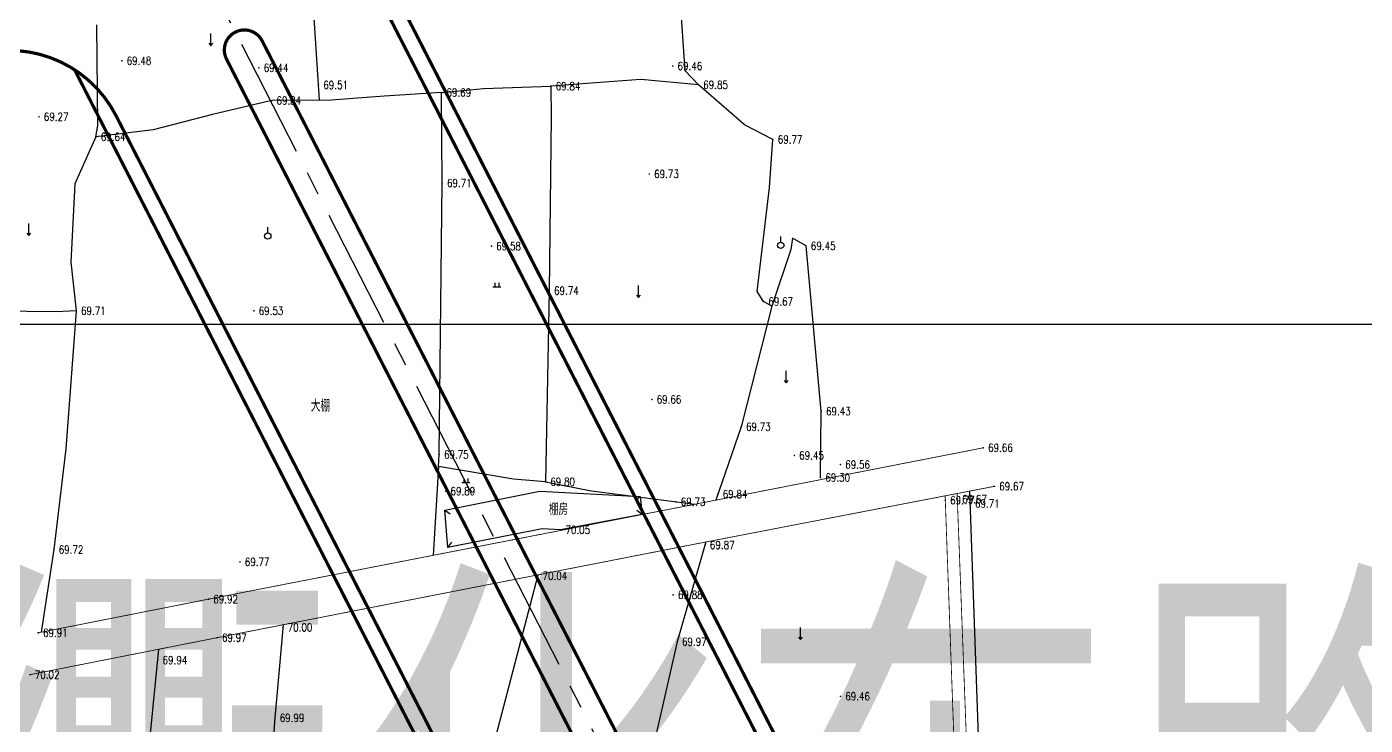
# Model space of a CAD drawing. Extents: x 10519 to 17598, y -625 to 2857.
# Drawn here: x 13277.5 to 13444.7, y 1772.1 to 1859.3 of the extents above; entities that cross this region are included whole.
import ezdxf
from ezdxf.enums import TextEntityAlignment as Align

# ---------------------------------------------------------------- set-up
doc = ezdxf.new("R2010")
doc.units = 0
doc.header["$MEASUREMENT"] = 0
doc.linetypes.add('CENTER', pattern=[2, 1.25, -0.25, 0.25, -0.25])
doc.linetypes.add('CENTERX2', pattern=[4, 2.5, -0.5, 0.5, -0.5])
doc.layers.get('0').update_dxf_attribs({"linetype": 'CONTINUOUS'})
for name, color, linetype in [('0-现状单位', 7, 'CONTINUOUS'), ('00000衢化东路中线', 1, 'CENTER'), ('00000道路边线', 2, 'CONTINUOUS'), ('0000原地形', 252, 'CONTINUOUS'), ('GCD', 224, 'CONTINUOUS'), ('TYBZ', 7, 'CONTINUOUS')]:
    doc.layers.add(name, color=color, linetype=linetype)
doc.styles.add('HZ', font='txt8.shx', dxfattribs={"width": 0.8, "bigfont": 'hz.shx'})
doc.styles.get("Standard").update_dxf_attribs({"font": 'txt8.shx', "width": 0.8, "bigfont": 'hz.shx'})
doc.linetypes.add('10421', pattern='A,2,[150,AAA.SHX,S=1,R=0,X=0,Y=1],1e-11', length=2)

# ---------------------------------------------------------------- blocks, each defined once
blk = doc.blocks.new('GC200')
at = {"linetype": 'Continuous', "const_width": 0.2, "flags": 128}
blk.add_lwpolyline([(-0.1, 0, 1), (0.1, 0, 1)], format="xyb", close=True, dxfattribs=at)

msp = doc.modelspace()

# ---------------------------------------------------------------- linework, layer by layer
at = {"layer": '00000衢化东路中线', "color": 6, "linetype": 'CENTERX2', "ltscale": 6}
msp.add_line((13293.33, 1878.52), (13403.37, 1663.69), dxfattribs=at)
at = {"layer": '00000道路边线', "const_width": 0.4}
for points in [[(13154.59, 2358.11), (13269.29, 2372.28), (13149.25, 2357.45, 0.40253), (13131.77, 2335.95, 0.089321), (13175.86, 2170.88), (13298.54, 1909.76, 0.45748), (13320.39, 1903.63), (13327.02, 1893.62), (13322.37, 1890.55, 0.381993), (13317.3, 1871.2), (13408.08, 1693.99, 0.447185), (13429.7, 1688.32)], [(13428.6, 1689.98), (13428.6, 1689.98, -0.447185), (13409.86, 1694.9), (13315.67, 1878.77)], [(13076.95, 1728.12, 0.414214), (13074.41, 1715.65), (13186.93, 1545.64, 0.414214), (13207.72, 1541.4), (13374.32, 1651.66, 0.381993), (13379.4, 1671.01), (13288.62, 1848.22, 0.447185), (13266.99, 1853.89), (13076.95, 1728.12)], [(13283.43, 1853.97), (13377.62, 1670.1, -0.381993), (13373.22, 1653.33), (13207.45, 1543.62, -0.414214), (13190.82, 1547.01), (13185.3, 1555.35), (13175.55, 1570.09)]]:
    msp.add_lwpolyline(points, format="xyb", dxfattribs=at)
at = {"layer": '00000道路边线'}
msp.add_lwpolyline([(13432.77, 1692.74, 0.4, 0.4, 0), (13428.6, 1689.98, 0.4, 0.4, -0.447185), (13409.86, 1694.9, 0.4, 0.4, 0), (13319.08, 1872.11, 0.4, 0.4, -0.381993), (13323.48, 1888.88, 0.4, 0.4, 0), (13329.79, 1893.05, 0.4, 0.4, 0), (13320.87, 1906.53, 0.4, 0.4, -0.50504), (13300.35, 1910.61, 0.4, 0.4, 0), (13177.67, 2171.73, 0.4, 0.4, -0.089321), (13133.76, 2336.11, 0.4, 0.4, -0.40253), (13149.49, 2355.46, 0.4, 0.4, 0), (13154.84, 2356.12, 0, 0, 0)], format="xyseb", dxfattribs=at)
at = {"layer": '00000道路边线', "const_width": 0.4}
msp.add_lwpolyline([(13302.42, 1855.29, -1), (13306.87, 1857.57), (13394.28, 1686.92, -1), (13389.83, 1684.64)], format="xyb", close=True, dxfattribs=at)
at = {"layer": '0000原地形', "linetype": 'Continuous'}
for p, q in [((13359.73, 1853.83, 69.3), (13358.29, 1874.45, 69.3)), ((13314.02, 1850.16, 69.51), (13313.01, 1866.36, 69.51)), ((13286.36, 1846.99, 69.3), (13286.22, 1859.56, 69.3)), ((13361.38, 1852.08, 69.3), (13359.73, 1853.83, 69.3)), ((13329.29, 1851.11, 69.3), (13334.51, 1851.61, 69.3)), ((13334.51, 1851.61, 69.3), (13342.94, 1851.91, 69.3)), ((13354.19, 1852.74, 69.3), (13342.94, 1851.91, 69.3)), ((13342.94, 1851.91, 69.3), (13342.96, 1848.1, 69.3)), ((13361.38, 1852.08, 69.3), (13354.19, 1852.74, 69.3)), ((13367.14, 1847.07, 69.3), (13361.38, 1852.08, 69.3)), ((13308.06, 1850.11, 69.3), (13300.68, 1848.37, 69.3)), ((13315.5, 1850.17, 69.3), (13308.06, 1850.11, 69.3)), ((13322.12, 1850.65, 69.3), (13315.5, 1850.17, 69.3)), ((13329.29, 1851.11, 69.3), (13322.12, 1850.65, 69.3)), ((13329.36, 1839.82, 69.3), (13329.29, 1851.11, 69.3)), ((13300.68, 1848.37, 69.3), (13293.25, 1846.48, 69.3)), ((13342.96, 1848.1, 69.3), (13342.74, 1826.38, 69.3)), ((13286.1, 1845.57, 69.3), (13286.36, 1846.99, 69.3)), ((13293.25, 1846.48, 69.3), (13286.1, 1845.57, 69.3)), ((13370.69, 1845.27, 69.3), (13367.14, 1847.07, 69.3)), ((13286.1, 1845.57, 69.3), (13283.47, 1839.72, 69.3)), ((13370.27, 1839.28, 69.3), (13370.69, 1845.27, 69.3)), ((13283.47, 1839.72, 69.3), (13282.98, 1829.92, 69.3)), ((13328.99, 1805.92, 69.3), (13329.36, 1839.82, 69.3)), ((13368.72, 1826.26, 69.3), (13370.27, 1839.28, 69.3)), ((13373.15, 1832.94, 69.3), (13372.93, 1831.54, 69.3)), ((13374.82, 1831.97, 69.3), (13373.15, 1832.94, 69.3)), ((13372.93, 1831.54, 69.3), (13370.54, 1824.46, 69.3)), ((13376.72, 1811.32, 69.3), (13374.82, 1831.97, 69.3)), ((13282.98, 1829.92, 69.3), (13283.64, 1823.87, 69.3)), ((13342.74, 1826.38, 69.3), (13342.27, 1802.52, 69.3)), ((13369.52, 1825.03, 69.3), (13368.72, 1826.26, 69.3)), ((13370.54, 1824.46, 69.3), (13366.72, 1809.39, 69.3)), ((13370.54, 1824.46, 69.3), (13369.52, 1825.03, 69.3)), ((13281.14, 1823.72, 69.3), (13270.02, 1823.89, 69.3)), ((13283.64, 1823.87, 69.3), (13281.14, 1823.72, 69.3)), ((13283.64, 1823.87, 69.3), (13282.36, 1806.62, 69.3)), ((13376.64, 1803.04, 69.3), (13376.72, 1811.32, 69.3)), ((13366.72, 1809.39, 69.3), (13363.54, 1800.22, 69.3)), ((13282.36, 1806.62, 69.3), (13280.85, 1794.05, 69.3)), ((13328.9, 1804.43, 69.3), (13328.22, 1793.33, 69.3)), ((13328.9, 1804.43, 69.3), (13328.99, 1805.92, 69.3)), ((13338.26, 1802.85, 69.3), (13328.9, 1804.43, 69.3)), ((13342.27, 1802.52, 69.3), (13338.26, 1802.85, 69.3)), ((13342.27, 1802.52, 69.3), (13348.01, 1801.37, 69.3)), ((13348.01, 1801.37, 69.3), (13360.94, 1799.71, 69.3)), ((13397.64, 1734.83), (13395.28, 1801.36)), ((13354.1, 1800.67), (13353.55, 1800.09)), ((13329.7, 1798.98), (13330.34, 1798.5)), ((13354.34, 1798.44), (13353.7, 1798.92)), ((13330.06, 1794.32), (13330.55, 1794.96)), ((13280.85, 1794.05, 69.3), (13279.27, 1783.74, 69.3)), ((13335.61, 1768.91), (13341.34, 1790.9)), ((13309.49, 1784.67, 70), (13308.46, 1773.03, 70)), ((13292.83, 1770.27), (13293.96, 1781.61)), ((13308.46, 1773.03, 70), (13306.07, 1742.5, 70))]:
    msp.add_line(p, q, dxfattribs=at)
at = {"layer": '0000原地形'}
for p, q in [((13300.44, 1856.97), (13300.44, 1858.47)), ((13300.19, 1857.27), (13300.44, 1856.97)), ((13300.44, 1856.97), (13300.69, 1857.27)), ((13277.72, 1833.27), (13277.72, 1834.77)), ((13277.47, 1833.57), (13277.72, 1833.27)), ((13277.72, 1833.27), (13277.97, 1833.57)), ((13307.57, 1833.61), (13307.57, 1834.31)), ((13371.66, 1832.44), (13371.66, 1833.14)), ((13335.68, 1826.85), (13336.68, 1826.85)), ((13335.93, 1827.35), (13335.93, 1826.85)), ((13336.43, 1827.35), (13336.43, 1826.85)), ((13353.9, 1825.53), (13353.9, 1827.03)), ((13353.65, 1825.83), (13353.9, 1825.53)), ((13353.9, 1825.53), (13354.15, 1825.83)), ((13372.32, 1814.87), (13372.32, 1816.37)), ((13372.07, 1815.17), (13372.32, 1814.87)), ((13372.32, 1814.87), (13372.57, 1815.17)), ((13332.06, 1802.94), (13332.06, 1802.44)), ((13332.56, 1802.94), (13332.56, 1802.44)), ((13331.81, 1802.44), (13332.81, 1802.44)), ((13374.11, 1782.81), (13374.11, 1784.31)), ((13373.86, 1783.11), (13374.11, 1782.81)), ((13374.11, 1782.81), (13374.36, 1783.11))]:
    msp.add_line(p, q, dxfattribs=at)
at = {"layer": '0000原地形', "linetype": '10421'}
for p, q in [((13362.32, 1795.01, 69.87), (13358.72, 1782.55, 69.87)), ((13358.72, 1782.55, 69.87), (13355.9, 1770.12, 69.87))]:
    msp.add_line(p, q, dxfattribs=at)
at = {"layer": '0000原地形', "linetype": 'Continuous', "const_width": 0.1, "elevation": 69.91, "flags": 128}
msp.add_lwpolyline([(13278.89, 1783.66), (13300.16, 1787.86), (13363.9, 1800.29), (13396.97, 1806.76)], dxfattribs=at)
at = {"layer": '0000原地形', "linetype": 'Continuous', "const_width": 0.1, "flags": 128}
for points in [[(13398.36, 1801.95), (13361.23, 1794.79), (13301.25, 1783.05), (13277.86, 1778.43)], [(13393.7, 1801.06), (13396.19, 1735.01), (13398.33, 1673.22)], [(13396.95, 1673.22), (13394.58, 1734.82), (13392.2, 1800.77)]]:
    msp.add_lwpolyline(points, dxfattribs=at)
at = {"layer": '0000原地形', "linetype": 'Continuous', "flags": 128}
msp.add_lwpolyline([(13330.06, 1794.32), (13329.7, 1798.98), (13341.58, 1801.33), (13354.1, 1800.67), (13354.34, 1798.44), (13344.16, 1796.51), (13341.84, 1796.64)], close=True, dxfattribs=at)
at = {"layer": '0000原地形'}
for centre in [(13307.57, 1833.21), (13371.66, 1832.04)]:
    msp.add_ellipse(centre, major_axis=(-0.283, 0.283), ratio=1, start_param=3.926991, end_param=10.210176, dxfattribs=at)
at = {"layer": 'TYBZ'}
msp.add_lwpolyline([(13072.07, 1822.21), (14409.24, 1822.21), (14409.24, -50.46), (13072.07, -50.46)], close=True, dxfattribs=at)

# ---------------------------------------------------------------- block references
at = {"layer": 'GCD', "linetype": 'Continuous'}
ref = msp.add_blockref('GC200', (13289.34, 1855.09, 69.48), dxfattribs=dict(at, xscale=0.5, yscale=0.5, zscale=0.5))
ref.add_attrib('height', '69.48', dxfattribs={"linetype": 'Continuous', "height": 1, "style": 'HZ', "width": 0.8}).set_placement((13289.94, 1855.09, 69.48), align=Align.MIDDLE_LEFT)
ref = msp.add_blockref('GC200', (13306.46, 1854.21, 69.44), dxfattribs=dict(at, xscale=0.5, yscale=0.5, zscale=0.5))
ref.add_attrib('height', '69.44', dxfattribs={"linetype": 'Continuous', "height": 1, "style": 'HZ', "width": 0.8}).set_placement((13307.06, 1854.21, 69.44), align=Align.MIDDLE_LEFT)
ref = msp.add_blockref('GC200', (13358.17, 1854.43, 69.46), dxfattribs=dict(at, xscale=0.5, yscale=0.5, zscale=0.5))
ref.add_attrib('height', '69.46', dxfattribs={"linetype": 'Continuous', "height": 1, "style": 'HZ', "width": 0.8}).set_placement((13358.77, 1854.43, 69.46), align=Align.MIDDLE_LEFT)
ref = msp.add_blockref('GC200', (13313.91, 1852.06, 69.51), dxfattribs=dict(at, xscale=0.5, yscale=0.5, zscale=0.5))
ref.add_attrib('height', '69.51', dxfattribs={"linetype": 'Continuous', "height": 1, "style": 'HZ', "width": 0.8}).set_placement((13314.51, 1852.06, 69.51), align=Align.MIDDLE_LEFT)
ref = msp.add_blockref('GC200', (13329.29, 1851.11, 69.69), dxfattribs=dict(at, xscale=0.5, yscale=0.5, zscale=0.5))
ref.add_attrib('height', '69.69', dxfattribs={"linetype": 'Continuous', "height": 1, "style": 'HZ', "width": 0.8}).set_placement((13329.89, 1851.11, 69.69), align=Align.MIDDLE_LEFT)
ref = msp.add_blockref('GC200', (13342.94, 1851.91, 69.84), dxfattribs=dict(at, xscale=0.5, yscale=0.5, zscale=0.5))
ref.add_attrib('height', '69.84', dxfattribs={"linetype": 'Continuous', "height": 1, "style": 'HZ', "width": 0.8}).set_placement((13343.54, 1851.91, 69.84), align=Align.MIDDLE_LEFT)
ref = msp.add_blockref('GC200', (13361.38, 1852.08, 69.85), dxfattribs=dict(at, xscale=0.5, yscale=0.5, zscale=0.5))
ref.add_attrib('height', '69.85', dxfattribs={"linetype": 'Continuous', "height": 1, "style": 'HZ', "width": 0.8}).set_placement((13361.98, 1852.08, 69.85), align=Align.MIDDLE_LEFT)
ref = msp.add_blockref('GC200', (13308.06, 1850.11, 69.84), dxfattribs=dict(at, xscale=0.5, yscale=0.5, zscale=0.5))
ref.add_attrib('height', '69.84', dxfattribs={"linetype": 'Continuous', "height": 1, "style": 'HZ', "width": 0.8}).set_placement((13308.66, 1850.11, 69.84), align=Align.MIDDLE_LEFT)
ref = msp.add_blockref('GC200', (13278.99, 1848.1, 69.27), dxfattribs=dict(at, xscale=0.5, yscale=0.5, zscale=0.5))
ref.add_attrib('height', '69.27', dxfattribs={"linetype": 'Continuous', "height": 1, "style": 'HZ', "width": 0.8}).set_placement((13279.59, 1848.1, 69.27), align=Align.MIDDLE_LEFT)
ref = msp.add_blockref('GC200', (13286.1, 1845.57, 69.64), dxfattribs=dict(at, xscale=0.5, yscale=0.5, zscale=0.5))
ref.add_attrib('height', '69.64', dxfattribs={"linetype": 'Continuous', "height": 1, "style": 'HZ', "width": 0.8}).set_placement((13286.7, 1845.57, 69.64), align=Align.MIDDLE_LEFT)
ref = msp.add_blockref('GC200', (13370.69, 1845.27, 69.77), dxfattribs=dict(at, xscale=0.5, yscale=0.5, zscale=0.5))
ref.add_attrib('height', '69.77', dxfattribs={"linetype": 'Continuous', "height": 1, "style": 'HZ', "width": 0.8}).set_placement((13371.29, 1845.27, 69.77), align=Align.MIDDLE_LEFT)
ref = msp.add_blockref('GC200', (13355.24, 1840.95), dxfattribs=dict(at, xscale=0.5, yscale=0.5, zscale=0.5))
ref.add_attrib('height', '69.73', dxfattribs={"linetype": 'Continuous', "height": 1, "style": 'HZ', "width": 0.8}).set_placement((13355.84, 1840.95), align=Align.MIDDLE_LEFT)
ref = msp.add_blockref('GC200', (13329.36, 1839.82, 69.71), dxfattribs=dict(at, xscale=0.5, yscale=0.5, zscale=0.5))
ref.add_attrib('height', '69.71', dxfattribs={"linetype": 'Continuous', "height": 1, "style": 'HZ', "width": 0.8}).set_placement((13329.96, 1839.82, 69.71), align=Align.MIDDLE_LEFT)
ref = msp.add_blockref('GC200', (13335.52, 1831.94, 69.58), dxfattribs=dict(at, xscale=0.5, yscale=0.5, zscale=0.5))
ref.add_attrib('height', '69.58', dxfattribs={"linetype": 'Continuous', "height": 1, "style": 'HZ', "width": 0.8}).set_placement((13336.12, 1831.94, 69.58), align=Align.MIDDLE_LEFT)
ref = msp.add_blockref('GC200', (13374.82, 1831.97, 69.45), dxfattribs=dict(at, xscale=0.5, yscale=0.5, zscale=0.5))
ref.add_attrib('height', '69.45', dxfattribs={"linetype": 'Continuous', "height": 1, "style": 'HZ', "width": 0.8}).set_placement((13375.42, 1831.97, 69.45), align=Align.MIDDLE_LEFT)
ref = msp.add_blockref('GC200', (13342.74, 1826.38, 69.74), dxfattribs=dict(at, xscale=0.5, yscale=0.5, zscale=0.5))
ref.add_attrib('height', '69.74', dxfattribs={"linetype": 'Continuous', "height": 1, "style": 'HZ', "width": 0.8}).set_placement((13343.34, 1826.38, 69.74), align=Align.MIDDLE_LEFT)
ref = msp.add_blockref('GC200', (13369.52, 1825.03, 69.67), dxfattribs=dict(at, xscale=0.5, yscale=0.5, zscale=0.5))
ref.add_attrib('height', '69.67', dxfattribs={"linetype": 'Continuous', "height": 1, "style": 'HZ', "width": 0.8}).set_placement((13370.12, 1825.03, 69.67), align=Align.MIDDLE_LEFT)
ref = msp.add_blockref('GC200', (13283.64, 1823.87, 69.71), dxfattribs=dict(at, xscale=0.5, yscale=0.5, zscale=0.5))
ref.add_attrib('height', '69.71', dxfattribs={"linetype": 'Continuous', "height": 1, "style": 'HZ', "width": 0.8}).set_placement((13284.24, 1823.87, 69.71), align=Align.MIDDLE_LEFT)
ref = msp.add_blockref('GC200', (13305.83, 1823.86, 69.53), dxfattribs=dict(at, xscale=0.5, yscale=0.5, zscale=0.5))
ref.add_attrib('height', '69.53', dxfattribs={"linetype": 'Continuous', "height": 1, "style": 'HZ', "width": 0.8}).set_placement((13306.43, 1823.86, 69.53), align=Align.MIDDLE_LEFT)
ref = msp.add_blockref('GC200', (13355.56, 1812.8), dxfattribs=dict(at, xscale=0.5, yscale=0.5, zscale=0.5))
ref.add_attrib('height', '69.66', dxfattribs={"linetype": 'Continuous', "height": 1, "style": 'HZ', "width": 0.8}).set_placement((13356.16, 1812.8), align=Align.MIDDLE_LEFT)
ref = msp.add_blockref('GC200', (13376.72, 1811.32, 69.43), dxfattribs=dict(at, xscale=0.5, yscale=0.5, zscale=0.5))
ref.add_attrib('height', '69.43', dxfattribs={"linetype": 'Continuous', "height": 1, "style": 'HZ', "width": 0.8}).set_placement((13377.32, 1811.32, 69.43), align=Align.MIDDLE_LEFT)
ref = msp.add_blockref('GC200', (13366.72, 1809.39, 69.73), dxfattribs=dict(at, xscale=0.5, yscale=0.5, zscale=0.5))
ref.add_attrib('height', '69.73', dxfattribs={"linetype": 'Continuous', "height": 1, "style": 'HZ', "width": 0.8}).set_placement((13367.32, 1809.39, 69.73), align=Align.MIDDLE_LEFT)
ref = msp.add_blockref('GC200', (13328.99, 1805.92, 69.75), dxfattribs=dict(at, xscale=0.5, yscale=0.5, zscale=0.5))
ref.add_attrib('height', '69.75', dxfattribs={"linetype": 'Continuous', "height": 1, "style": 'HZ', "width": 0.8}).set_placement((13329.59, 1805.92, 69.75), align=Align.MIDDLE_LEFT)
ref = msp.add_blockref('GC200', (13373.36, 1805.81, 69.45), dxfattribs=dict(at, xscale=0.5, yscale=0.5, zscale=0.5))
ref.add_attrib('height', '69.45', dxfattribs={"linetype": 'Continuous', "height": 1, "style": 'HZ', "width": 0.8}).set_placement((13373.96, 1805.81, 69.45), align=Align.MIDDLE_LEFT)
ref = msp.add_blockref('GC200', (13396.97, 1806.76, 69.66), dxfattribs=dict(at, xscale=0.5, yscale=0.5, zscale=0.5))
ref.add_attrib('height', '69.66', dxfattribs={"linetype": 'Continuous', "height": 1, "style": 'HZ', "width": 0.8}).set_placement((13397.57, 1806.76, 69.66), align=Align.MIDDLE_LEFT)
ref = msp.add_blockref('GC200', (13379.12, 1804.67, 69.56), dxfattribs=dict(at, xscale=0.5, yscale=0.5, zscale=0.5))
ref.add_attrib('height', '69.56', dxfattribs={"linetype": 'Continuous', "height": 1, "style": 'HZ', "width": 0.8}).set_placement((13379.72, 1804.67, 69.56), align=Align.MIDDLE_LEFT)
ref = msp.add_blockref('GC200', (13342.27, 1802.52, 69.8), dxfattribs=dict(at, xscale=0.5, yscale=0.5, zscale=0.5))
ref.add_attrib('height', '69.80', dxfattribs={"linetype": 'Continuous', "height": 1, "style": 'HZ', "width": 0.8}).set_placement((13342.87, 1802.52, 69.8), align=Align.MIDDLE_LEFT)
ref = msp.add_blockref('GC200', (13376.64, 1803.04, 69.3), dxfattribs=dict(at, xscale=0.5, yscale=0.5, zscale=0.5))
ref.add_attrib('height', '69.30', dxfattribs={"linetype": 'Continuous', "height": 1, "style": 'HZ', "width": 0.8}).set_placement((13377.24, 1803.04, 69.3), align=Align.MIDDLE_LEFT)
ref = msp.add_blockref('GC200', (13329.8, 1801.35, 69.89), dxfattribs=dict(at, xscale=0.5, yscale=0.5, zscale=0.5))
ref.add_attrib('height', '69.89', dxfattribs={"linetype": 'Continuous', "height": 1, "style": 'HZ', "width": 0.8}).set_placement((13330.4, 1801.35, 69.89), align=Align.MIDDLE_LEFT)
ref = msp.add_blockref('GC200', (13363.81, 1800.99, 69.84), dxfattribs=dict(at, xscale=0.5, yscale=0.5, zscale=0.5))
ref.add_attrib('height', '69.84', dxfattribs={"linetype": 'Continuous', "height": 1, "style": 'HZ', "width": 0.8}).set_placement((13364.41, 1800.99, 69.84), align=Align.MIDDLE_LEFT)
ref = msp.add_blockref('GC200', (13398.36, 1801.95, 69.67), dxfattribs=dict(at, xscale=0.5, yscale=0.5, zscale=0.5))
ref.add_attrib('height', '69.67', dxfattribs={"linetype": 'Continuous', "height": 1, "style": 'HZ', "width": 0.8}).set_placement((13398.96, 1801.95, 69.67), align=Align.MIDDLE_LEFT)
ref = msp.add_blockref('GC200', (13358.57, 1800.02, 69.73), dxfattribs=dict(at, xscale=0.5, yscale=0.5, zscale=0.5))
ref.add_attrib('height', '69.73', dxfattribs={"linetype": 'Continuous', "height": 1, "style": 'HZ', "width": 0.8}).set_placement((13359.17, 1800.02, 69.73), align=Align.MIDDLE_LEFT)
ref = msp.add_blockref('GC200', (13392.22, 1800.21, 69.77), dxfattribs=dict(at, xscale=0.5, yscale=0.5, zscale=0.5))
ref.add_attrib('height', '69.77', dxfattribs={"linetype": 'Continuous', "height": 1, "style": 'HZ', "width": 0.8}).set_placement((13392.82, 1800.21, 69.77), align=Align.MIDDLE_LEFT)
ref = msp.add_blockref('GC200', (13393.73, 1800.35, 69.67), dxfattribs=dict(at, xscale=0.5, yscale=0.5, zscale=0.5))
ref.add_attrib('height', '69.67', dxfattribs={"linetype": 'Continuous', "height": 1, "style": 'HZ', "width": 0.8}).set_placement((13394.33, 1800.35, 69.67), align=Align.MIDDLE_LEFT)
ref = msp.add_blockref('GC200', (13395.33, 1799.8, 69.7), dxfattribs=dict(at, xscale=0.5, yscale=0.5, zscale=0.5))
ref.add_attrib('height', '69.71', dxfattribs={"linetype": 'Continuous', "height": 1, "style": 'HZ', "width": 0.8}).set_placement((13395.93, 1799.8, 69.7), align=Align.MIDDLE_LEFT)
ref = msp.add_blockref('GC200', (13344.16, 1796.51, 70.05), dxfattribs=dict(at, xscale=0.5, yscale=0.5, zscale=0.5))
ref.add_attrib('height', '70.05', dxfattribs={"linetype": 'Continuous', "height": 1, "style": 'HZ', "width": 0.8}).set_placement((13344.76, 1796.51, 70.05), align=Align.MIDDLE_LEFT)
ref = msp.add_blockref('GC200', (13280.85, 1794.05, 69.72), dxfattribs=dict(at, xscale=0.5, yscale=0.5, zscale=0.5))
ref.add_attrib('height', '69.72', dxfattribs={"linetype": 'Continuous', "height": 1, "style": 'HZ', "width": 0.8}).set_placement((13281.45, 1794.05, 69.72), align=Align.MIDDLE_LEFT)
ref = msp.add_blockref('GC200', (13362.21, 1794.62, 69.87), dxfattribs=dict(at, xscale=0.5, yscale=0.5, zscale=0.5))
ref.add_attrib('height', '69.87', dxfattribs={"linetype": 'Continuous', "height": 1, "style": 'HZ', "width": 0.8}).set_placement((13362.81, 1794.62, 69.87), align=Align.MIDDLE_LEFT)
ref = msp.add_blockref('GC200', (13304.1, 1792.51, 69.77), dxfattribs=dict(at, xscale=0.5, yscale=0.5, zscale=0.5))
ref.add_attrib('height', '69.77', dxfattribs={"linetype": 'Continuous', "height": 1, "style": 'HZ', "width": 0.8}).set_placement((13304.7, 1792.51, 69.77), align=Align.MIDDLE_LEFT)
ref = msp.add_blockref('GC200', (13341.3, 1790.76, 70.04), dxfattribs=dict(at, xscale=0.5, yscale=0.5, zscale=0.5))
ref.add_attrib('height', '70.04', dxfattribs={"linetype": 'Continuous', "height": 1, "style": 'HZ', "width": 0.8}).set_placement((13341.9, 1790.76, 70.04), align=Align.MIDDLE_LEFT)
ref = msp.add_blockref('GC200', (13300.16, 1787.86, 69.92), dxfattribs=dict(at, xscale=0.5, yscale=0.5, zscale=0.5))
ref.add_attrib('height', '69.92', dxfattribs={"linetype": 'Continuous', "height": 1, "style": 'HZ', "width": 0.8}).set_placement((13300.76, 1787.86, 69.92), align=Align.MIDDLE_LEFT)
ref = msp.add_blockref('GC200', (13358.22, 1788.4, 69.88), dxfattribs=dict(at, xscale=0.5, yscale=0.5, zscale=0.5))
ref.add_attrib('height', '69.88', dxfattribs={"linetype": 'Continuous', "height": 1, "style": 'HZ', "width": 0.8}).set_placement((13358.82, 1788.4, 69.88), align=Align.MIDDLE_LEFT)
ref = msp.add_blockref('GC200', (13309.46, 1784.34, 70), dxfattribs=dict(at, xscale=0.5, yscale=0.5, zscale=0.5))
ref.add_attrib('height', '70.00', dxfattribs={"linetype": 'Continuous', "height": 1, "style": 'HZ', "width": 0.8}).set_placement((13310.06, 1784.34, 70), align=Align.MIDDLE_LEFT)
ref = msp.add_blockref('GC200', (13278.89, 1783.66, 69.91), dxfattribs=dict(at, xscale=0.5, yscale=0.5, zscale=0.5))
ref.add_attrib('height', '69.91', dxfattribs={"linetype": 'Continuous', "height": 1, "style": 'HZ', "width": 0.8}).set_placement((13279.49, 1783.66, 69.91), align=Align.MIDDLE_LEFT)
ref = msp.add_blockref('GC200', (13301.25, 1783.05, 69.97), dxfattribs=dict(at, xscale=0.5, yscale=0.5, zscale=0.5))
ref.add_attrib('height', '69.97', dxfattribs={"linetype": 'Continuous', "height": 1, "style": 'HZ', "width": 0.8}).set_placement((13301.85, 1783.05, 69.97), align=Align.MIDDLE_LEFT)
ref = msp.add_blockref('GC200', (13358.72, 1782.55, 69.97), dxfattribs=dict(at, xscale=0.5, yscale=0.5, zscale=0.5))
ref.add_attrib('height', '69.97', dxfattribs={"linetype": 'Continuous', "height": 1, "style": 'HZ', "width": 0.8}).set_placement((13359.32, 1782.55, 69.97), align=Align.MIDDLE_LEFT)
ref = msp.add_blockref('GC200', (13293.83, 1780.25, 69.94), dxfattribs=dict(at, xscale=0.5, yscale=0.5, zscale=0.5))
ref.add_attrib('height', '69.94', dxfattribs={"linetype": 'Continuous', "height": 1, "style": 'HZ', "width": 0.8}).set_placement((13294.43, 1780.25, 69.94), align=Align.MIDDLE_LEFT)
ref = msp.add_blockref('GC200', (13277.86, 1778.43, 70.02), dxfattribs=dict(at, xscale=0.5, yscale=0.5, zscale=0.5))
ref.add_attrib('height', '70.02', dxfattribs={"linetype": 'Continuous', "height": 1, "style": 'HZ', "width": 0.8}).set_placement((13278.46, 1778.43, 70.02), align=Align.MIDDLE_LEFT)
ref = msp.add_blockref('GC200', (13379.13, 1775.73, 69.46), dxfattribs=dict(at, xscale=0.5, yscale=0.5, zscale=0.5))
ref.add_attrib('height', '69.46', dxfattribs={"linetype": 'Continuous', "height": 1, "style": 'HZ', "width": 0.8}).set_placement((13379.73, 1775.73, 69.46), align=Align.MIDDLE_LEFT)
ref = msp.add_blockref('GC200', (13308.46, 1773.03, 69.99), dxfattribs=dict(at, xscale=0.5, yscale=0.5, zscale=0.5))
ref.add_attrib('height', '69.99', dxfattribs={"linetype": 'Continuous', "height": 1, "style": 'HZ', "width": 0.8}).set_placement((13309.06, 1773.03, 69.99), align=Align.MIDDLE_LEFT)

# ---------------------------------------------------------------- texts
at = {"layer": '0-现状单位', "insert": (13119.89, 1785.8, 140.97), "char_height": 45, "width": 14634.4293, "attachment_point": 1}
msp.add_mtext('{\\fFangSong_GB2312|b0|i0|c134|p49;衢州市衢化东路一期（赣州街-物流大道）工程规划公示图}', dxfattribs=at)
at = {"layer": '0000原地形', "linetype": 'Continuous', "width": 0.8}
for s, p in [('大棚', (13314.15, 1812.11)), ('棚房', (13343.9, 1799.17))]:
    msp.add_text(s, height=1.5, dxfattribs=at).set_placement(p, align=Align.MIDDLE)

doc.saveas('drawing.dxf')
